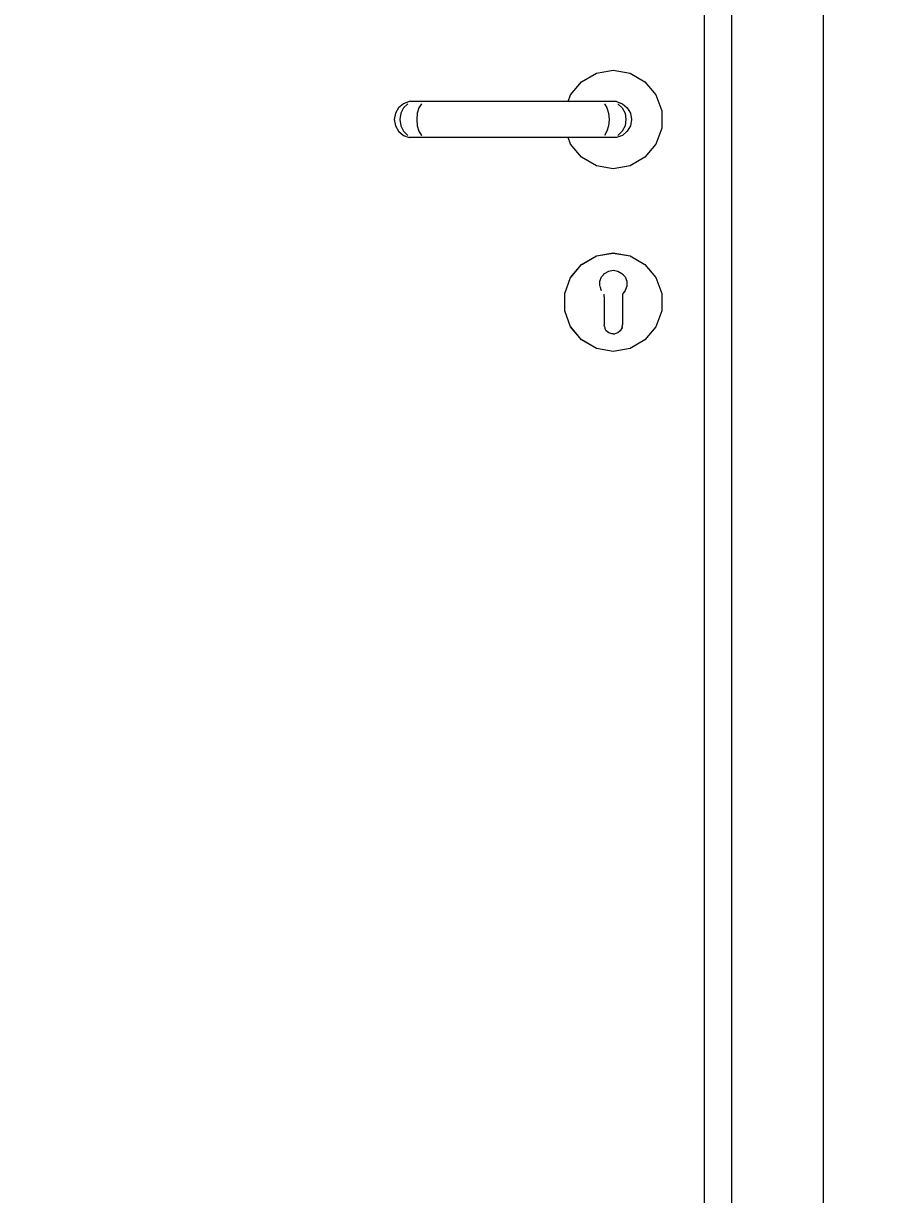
# Model space of a CAD drawing. Header units: millimetres. Extents: x -310 to 171125, y -3027 to 55843.
# Drawn here: x 132584 to 133060, y 24207 to 24848 of the extents above; entities that cross this region are included whole.
import ezdxf

# ---------------------------------------------------------------- set-up
doc = ezdxf.new("R2010")
doc.units = ezdxf.units.MM
doc.header["$MEASUREMENT"] = 0
doc.set_wipeout_variables(frame=1)
doc.linetypes.add('Wipeout_Contour', pattern=[1000, 0, -1000])
doc.layers.add('Dimensioning - General', color=7, linetype='Continuous')
doc.layers.add('Structural - Bearing', color=7, linetype='Continuous')
for name, color, linetype, lineweight, true_color in [('Dimensioning - General_Pen_No__61', 7, 'Continuous', 20, 0x6a6a6a), ('Dimensioning - General_Pen_No__88', 7, 'Continuous', 20, 0xfd4435), ('Structural - Bearing_Pen_No__82', 7, 'Continuous', 20, 0xaaaaaa)]:
    doc.layers.add(name, color=color, linetype=linetype, lineweight=lineweight, true_color=true_color)
doc.layers.get('0').off()
doc.styles.add('GENERATED_STYLE_6', font='calibril.ttf')
doc.dimstyles.new('GENERATED_STYLE__1', dxfattribs={"dimtxt": 195.999997, "dimasz": 106.4, "dimexe": 0.18, "dimexo": 0.0625, "dimgap": 0.09, "dimtad": 1, "dimdec": 0, "dimlfac": 0.1, "dimzin": 0, "dimdsep": 46, "dimtxsty": 'GENERATED_STYLE_6', "dimblk": 'ARROWHEAD_2', "dimblk1": 'ARROWHEAD_2', "dimblk2": 'ARROWHEAD_2', "dimcen": 0.09, "dimse1": 1, "dimse2": 1, "dimclrd": 256, "dimclre": 256, "dimclrt": 256, "dimadec": 0, "dimazin": 0, "dimtfac": 1, "dimtdec": 4, "dimtmove": 0, "dimatfit": 3, "dimfxl": 1, "dimtolj": 1, "dimtzin": 0, "dimarcsym": 0})

# ---------------------------------------------------------------- blocks, each defined once
blk = doc.blocks.new('*D89')
at = {"layer": 'Dimensioning - General_Pen_No__61', "color": 251, "linetype": 'Continuous', "lineweight": 20, "true_color": 0x6a6a6a, "transparency": 16777216}
for p, q in [((134582.88, 26436.02), (134722.88, 26355.19)), ((134757.88, 26395.6), (134547.88, 26395.6)), ((134652.88, 23695.6), (134652.88, 26395.6)), ((134582.88, 23736.02), (134722.88, 23655.19)), ((134757.88, 23695.6), (134547.88, 23695.6))]:
    blk.add_line(p, q, dxfattribs=at)
at = {"layer": 'Dimensioning - General_Pen_No__88', "color": 20, "lineweight": 20, "true_color": 0xfd4435, "transparency": 16777216, "char_height": 196, "attachment_point": 7, "rotation": 90, "style": 'GENERATED_STYLE_6'}
for s, insert in [('\\A1;{\\pql;\\fCalibri Light|b0|i0|c0|p34;20}', (134613.68, 26037.36)), ('\\A1;{\\pql;\\fCalibri Light|b0|i0|c0|p34;270}', (134613.68, 24807.27))]:
    blk.add_mtext(s, dxfattribs=dict(at, insert=insert))
blk = doc.blocks.new('ARROWHEAD_2')
at = {"color": 0, "linetype": 'Continuous', "lineweight": 0}
for p, q in [((-0.3781, -0.655), (0.3781, 0.655)), ((0, 0), (-1, 0))]:
    blk.add_line(p, q, dxfattribs=at)
blk = doc.blocks.new('*D132')
at = {"layer": 'Dimensioning - General_Pen_No__61', "color": 251, "linetype": 'Continuous', "lineweight": 20, "true_color": 0x6a6a6a, "transparency": 16777216}
for p, q in [((135132.88, 26436.02), (135272.88, 26355.19)), ((135307.88, 26395.6), (135097.88, 26395.6)), ((135202.88, 23695.6), (135202.88, 26395.6)), ((135132.88, 23736.02), (135272.88, 23655.19)), ((135307.88, 23695.6), (135097.88, 23695.6))]:
    blk.add_line(p, q, dxfattribs=at)
at = {"layer": 'Dimensioning - General_Pen_No__88', "color": 20, "lineweight": 20, "true_color": 0xfd4435, "transparency": 16777216, "char_height": 196, "attachment_point": 7, "rotation": 90, "style": 'GENERATED_STYLE_6'}
for s, insert in [('\\A1;{\\pql;\\fCalibri Light|b0|i0|c0|p34;20}', (135163.68, 26037.36)), ('\\A1;{\\pql;\\fCalibri Light|b0|i0|c0|p34;270}', (135163.68, 24807.27))]:
    blk.add_mtext(s, dxfattribs=dict(at, insert=insert))
blk = doc.blocks.new('*D158')
at = {"layer": 'Dimensioning - General_Pen_No__61', "color": 251, "linetype": 'Continuous', "lineweight": 20, "true_color": 0x6a6a6a, "transparency": 16777216}
for p, q in [((135682.88, 26636.02), (135822.88, 26555.19)), ((135857.88, 26595.6), (135647.88, 26595.6)), ((135752.88, 23695.6), (135752.88, 26595.6)), ((135682.88, 23736.02), (135822.88, 23655.19)), ((135857.88, 23695.6), (135647.88, 23695.6))]:
    blk.add_line(p, q, dxfattribs=at)
at = {"layer": 'Dimensioning - General_Pen_No__88', "color": 20, "lineweight": 20, "true_color": 0xfd4435, "transparency": 16777216, "insert": (135713.68, 24907.27), "char_height": 196, "attachment_point": 7, "rotation": 90, "style": 'GENERATED_STYLE_6'}
blk.add_mtext('\\A1;{\\pql;\\fCalibri Light|b0|i0|c0|p34;290}', dxfattribs=at)

msp = doc.modelspace()

# ---------------------------------------------------------------- wipeouts: each hides what was drawn before it
at = {"color": 254, "linetype": 'Wipeout_Contour', "lineweight": 0, "ltscale": 541212.51702}
msp.add_wipeout([(133022.21, 23795.6), (133022.21, 25932.6), (132972.21, 25882.6), (132972.21, 23795.6)], dxfattribs=at).dxf.layer = 'Structural - Bearing'
at = {"color": 254, "linetype": 'Wipeout_Contour', "lineweight": 0, "ltscale": 3650470.415742235}
msp.add_wipeout([(132882.5, 24805.45), (132908.94, 24805.45), (132912.21, 24804.26), (132914.87, 24802.03), (132916.6, 24799.02), (132917.21, 24795.6), (132916.6, 24792.18), (132914.87, 24789.18), (132912.21, 24786.94), (132908.94, 24785.76), (132882.5, 24785.76), (132883.83, 24782.1), (132889.85, 24774.92), (132897.97, 24770.23), (132907.21, 24768.6), (132916.44, 24770.23), (132924.56, 24774.92), (132930.59, 24782.1), (132933.8, 24790.92), (132933.8, 24800.29), (132930.59, 24809.1), (132924.56, 24816.29), (132916.44, 24820.98), (132907.21, 24822.6), (132897.97, 24820.98), (132889.85, 24816.29), (132883.83, 24809.1)], dxfattribs=at).dxf.layer = 'Structural - Bearing'
at = {"color": 254, "linetype": 'Wipeout_Contour', "lineweight": 0, "ltscale": 946232.431882}
msp.add_wipeout([(132900.79, 24709.39), (132901.78, 24710.53), (132898.01, 24720.88), (132889.92, 24716.21), (132899.84, 24704.39), (132899.82, 24704.44), (132899.88, 24707)], dxfattribs=at).dxf.layer = 'Structural - Bearing'

# ---------------------------------------------------------------- next in the draw order: linework, layer by layer
at = {"layer": 'Structural - Bearing_Pen_No__82', "color": 253, "linetype": 'Continuous', "lineweight": 20, "true_color": 0xaaaaaa}
for p, q in [((133022.21, 25932.6), (133022.21, 23795.6)), ((132897.97, 24820.98), (132907.21, 24822.6)), ((132907.21, 24822.6), (132916.44, 24820.98)), ((132883.83, 24809.1), (132889.85, 24816.29)), ((132889.85, 24816.29), (132897.97, 24820.98)), ((132916.44, 24820.98), (132924.56, 24816.29)), ((132924.56, 24816.29), (132930.59, 24809.1)), ((132930.59, 24809.1), (132933.8, 24800.29)), ((132933.8, 24800.29), (132933.8, 24790.92)), ((132933.8, 24790.92), (132930.59, 24782.1)), ((132889.85, 24774.92), (132883.83, 24782.1)), ((132930.59, 24782.1), (132924.56, 24774.92)), ((132897.97, 24770.23), (132889.85, 24774.92)), ((132924.56, 24774.92), (132916.44, 24770.23)), ((132907.21, 24768.6), (132897.97, 24770.23)), ((132916.44, 24770.23), (132907.21, 24768.6))]:
    msp.add_line(p, q, dxfattribs=at)

# ---------------------------------------------------------------- next in the draw order: wipeouts: each hides what was drawn before it
at = {"color": 254, "linetype": 'Wipeout_Contour', "lineweight": 0, "ltscale": 541064.863561}
msp.add_wipeout([(132957.21, 25855.6), (132957.21, 23795.6), (132972.21, 23795.6), (132972.21, 25855.6)], dxfattribs=at).dxf.layer = 'Structural - Bearing'
at = {"color": 254, "linetype": 'Wipeout_Contour', "lineweight": 0, "ltscale": 540817.055577}
msp.add_wipeout([(132908.94, 24805.45), (132906.76, 24805.45), (132909.68, 24804.26), (132912.21, 24804.26)], dxfattribs=at).dxf.layer = 'Structural - Bearing'
at = {"color": 254, "linetype": 'Wipeout_Contour', "lineweight": 0, "ltscale": 540832.571771}
msp.add_wipeout([(132914.16, 24795.6), (132913.62, 24792.18), (132916.6, 24792.18), (132917.21, 24795.6)], dxfattribs=at).dxf.layer = 'Structural - Bearing'
at = {"color": 254, "linetype": 'Wipeout_Contour', "lineweight": 0, "ltscale": 811038.213403}
msp.add_wipeout([(132900.63, 24702.02), (132899.84, 24704.39), (132889.92, 24716.21), (132883.91, 24709.05), (132902.21, 24698.49), (132902.21, 24700)], dxfattribs=at).dxf.layer = 'Structural - Bearing'

# ---------------------------------------------------------------- next in the draw order: linework, layer by layer
at = {"layer": 'Structural - Bearing_Pen_No__82', "color": 253, "linetype": 'Continuous', "lineweight": 20, "true_color": 0xaaaaaa}
for p, q in [((132972.21, 23795.6), (132972.21, 25882.6)), ((132957.21, 23795.6), (132957.21, 25867.6))]:
    msp.add_line(p, q, dxfattribs=at)

# ---------------------------------------------------------------- next in the draw order: wipeouts: each hides what was drawn before it
at = {"color": 254, "linetype": 'Wipeout_Contour', "lineweight": 0, "ltscale": 540826.836547}
msp.add_wipeout([(132909.68, 24804.26), (132912.07, 24802.03), (132914.87, 24802.03), (132912.21, 24804.26)], dxfattribs=at).dxf.layer = 'Structural - Bearing'
at = {"color": 254, "linetype": 'Wipeout_Contour', "lineweight": 0, "ltscale": 540825.874349}
msp.add_wipeout([(132913.62, 24792.18), (132912.07, 24789.18), (132914.87, 24789.18), (132916.6, 24792.18)], dxfattribs=at).dxf.layer = 'Structural - Bearing'
at = {"color": 254, "linetype": 'Wipeout_Contour', "lineweight": 0, "ltscale": 811091.73094}
msp.add_wipeout([(132904.69, 24712.59), (132907.21, 24713.03), (132907.21, 24722.5), (132898.01, 24720.88), (132901.78, 24710.53), (132902.46, 24711.33)], dxfattribs=at).dxf.layer = 'Structural - Bearing'

# ---------------------------------------------------------------- next in the draw order: wipeouts: each hides what was drawn before it
at = {"color": 254, "linetype": 'Wipeout_Contour', "lineweight": 0, "ltscale": 540833.098495}
msp.add_wipeout([(132912.07, 24802.03), (132913.62, 24799.02), (132916.6, 24799.02), (132914.87, 24802.03)], dxfattribs=at).dxf.layer = 'Structural - Bearing'
at = {"color": 254, "linetype": 'Wipeout_Contour', "lineweight": 0, "ltscale": 540815.768351}
msp.add_wipeout([(132909.68, 24786.94), (132912.21, 24786.94), (132914.87, 24789.18), (132912.07, 24789.18)], dxfattribs=at).dxf.layer = 'Structural - Bearing'
at = {"color": 254, "linetype": 'Wipeout_Contour', "lineweight": 0, "ltscale": 540692.992684}
msp.add_wipeout([(132889.85, 24716.29), (132889.92, 24716.21), (132898.01, 24720.88), (132897.97, 24720.98)], dxfattribs=at).dxf.layer = 'Structural - Bearing'
at = {"color": 254, "linetype": 'Wipeout_Contour', "lineweight": 0, "ltscale": 811136.010529}
msp.add_wipeout([(132911.95, 24711.33), (132912.64, 24710.53), (132916.41, 24720.88), (132907.21, 24722.5), (132907.21, 24713.03), (132909.73, 24712.59)], dxfattribs=at).dxf.layer = 'Structural - Bearing'

# ---------------------------------------------------------------- next in the draw order: wipeouts: each hides what was drawn before it
at = {"color": 254, "linetype": 'Wipeout_Contour', "lineweight": 0, "ltscale": 540799.189032}
msp.add_wipeout([(132906.76, 24805.45), (132900.61, 24805.45), (132902.3, 24804.26), (132909.68, 24804.26)], dxfattribs=at).dxf.layer = 'Structural - Bearing'
at = {"color": 254, "linetype": 'Wipeout_Contour', "lineweight": 0, "ltscale": 540835.080671}
msp.add_wipeout([(132913.62, 24799.02), (132914.16, 24795.6), (132917.21, 24795.6), (132916.6, 24799.02)], dxfattribs=at).dxf.layer = 'Structural - Bearing'
at = {"color": 254, "linetype": 'Wipeout_Contour', "lineweight": 0, "ltscale": 540803.478156}
msp.add_wipeout([(132912.21, 24786.94), (132909.68, 24786.94), (132906.76, 24785.76), (132908.94, 24785.76)], dxfattribs=at).dxf.layer = 'Structural - Bearing'
at = {"color": 254, "linetype": 'Wipeout_Contour', "lineweight": 0, "ltscale": 540729.360711}
msp.add_wipeout([(132897.97, 24720.98), (132898.01, 24720.88), (132907.21, 24722.5), (132907.21, 24722.6)], dxfattribs=at).dxf.layer = 'Structural - Bearing'
at = {"color": 254, "linetype": 'Wipeout_Contour', "lineweight": 0, "ltscale": 946354.422432}
msp.add_wipeout([(132914.6, 24704.44), (132914.58, 24704.39), (132924.5, 24716.21), (132916.41, 24720.88), (132912.64, 24710.53), (132913.62, 24709.39), (132914.54, 24707)], dxfattribs=at).dxf.layer = 'Structural - Bearing'
at = {"color": 254, "linetype": 'Wipeout_Contour', "lineweight": 0, "ltscale": 540660.891649}
msp.add_wipeout([(132883.83, 24709.1), (132883.91, 24709.05), (132889.92, 24716.21), (132889.85, 24716.29)], dxfattribs=at).dxf.layer = 'Structural - Bearing'

# ---------------------------------------------------------------- next in the draw order: linework, layer by layer
at = {"layer": 'Structural - Bearing_Pen_No__82', "color": 253, "linetype": 'Continuous', "lineweight": 20, "true_color": 0xaaaaaa}
msp.add_line((132889.85, 24716.29), (132897.97, 24720.98), dxfattribs=at)

# ---------------------------------------------------------------- next in the draw order: wipeouts: each hides what was drawn before it
at = {"color": 254, "linetype": 'Wipeout_Contour', "lineweight": 0, "ltscale": 540806.137119}
msp.add_wipeout([(132902.3, 24804.26), (132903.67, 24802.03), (132912.07, 24802.03), (132909.68, 24804.26)], dxfattribs=at).dxf.layer = 'Structural - Bearing'
at = {"color": 254, "linetype": 'Wipeout_Contour', "lineweight": 0, "ltscale": 540808.634781}
msp.add_wipeout([(132914.16, 24795.6), (132904.88, 24795.6), (132904.57, 24792.18), (132913.62, 24792.18)], dxfattribs=at).dxf.layer = 'Structural - Bearing'
at = {"color": 254, "linetype": 'Wipeout_Contour', "lineweight": 0, "ltscale": 540765.616065}
msp.add_wipeout([(132907.21, 24722.6), (132907.21, 24722.5), (132916.41, 24720.88), (132916.44, 24720.98)], dxfattribs=at).dxf.layer = 'Structural - Bearing'
at = {"color": 254, "linetype": 'Wipeout_Contour', "lineweight": 0, "ltscale": 811167.301431}
msp.add_wipeout([(132913.79, 24702.02), (132912.21, 24700), (132912.21, 24698.49), (132930.5, 24709.05), (132924.5, 24716.21), (132914.58, 24704.39)], dxfattribs=at).dxf.layer = 'Structural - Bearing'
at = {"color": 254, "linetype": 'Wipeout_Contour', "lineweight": 0, "ltscale": 540673.35413}
msp.add_wipeout([(132902.21, 24698.49), (132883.91, 24709.05), (132880.72, 24700.28), (132902.21, 24696.49)], dxfattribs=at).dxf.layer = 'Structural - Bearing'

# ---------------------------------------------------------------- next in the draw order: linework, layer by layer
at = {"layer": 'Structural - Bearing_Pen_No__82', "color": 253, "linetype": 'Continuous', "lineweight": 20, "true_color": 0xaaaaaa}
msp.add_line((132897.97, 24720.98), (132907.21, 24722.6), dxfattribs=at)

# ---------------------------------------------------------------- next in the draw order: wipeouts: each hides what was drawn before it
at = {"color": 254, "linetype": 'Wipeout_Contour', "lineweight": 0, "ltscale": 540810.290882}
msp.add_wipeout([(132912.07, 24802.03), (132903.67, 24802.03), (132904.57, 24799.02), (132913.62, 24799.02)], dxfattribs=at).dxf.layer = 'Structural - Bearing'
at = {"color": 254, "linetype": 'Wipeout_Contour', "lineweight": 0, "ltscale": 540803.066434}
msp.add_wipeout([(132913.62, 24792.18), (132904.57, 24792.18), (132903.67, 24789.18), (132912.07, 24789.18)], dxfattribs=at).dxf.layer = 'Structural - Bearing'
at = {"color": 254, "linetype": 'Wipeout_Contour', "lineweight": 0, "ltscale": 540797.372534}
msp.add_wipeout([(132916.44, 24720.98), (132916.41, 24720.88), (132924.5, 24716.21), (132924.56, 24716.29)], dxfattribs=at).dxf.layer = 'Structural - Bearing'
at = {"color": 254, "linetype": 'Wipeout_Contour', "lineweight": 0, "ltscale": 540666.457261}
msp.add_wipeout([(132902.21, 24696.49), (132880.72, 24700.28), (132880.72, 24690.93), (132902.21, 24694.72)], dxfattribs=at).dxf.layer = 'Structural - Bearing'

# ---------------------------------------------------------------- next in the draw order: linework, layer by layer
at = {"layer": 'Structural - Bearing_Pen_No__82', "color": 253, "linetype": 'Continuous', "lineweight": 20, "true_color": 0xaaaaaa}
for p, q in [((132908.94, 24805.45), (132912.21, 24804.26)), ((132907.21, 24722.6), (132916.44, 24720.98))]:
    msp.add_line(p, q, dxfattribs=at)

# ---------------------------------------------------------------- next in the draw order: wipeouts: each hides what was drawn before it
at = {"color": 254, "linetype": 'Wipeout_Contour', "lineweight": 0, "ltscale": 540768.575507}
msp.add_wipeout([(132900.61, 24805.45), (132892.44, 24805.45), (132892.87, 24804.26), (132902.3, 24804.26)], dxfattribs=at).dxf.layer = 'Structural - Bearing'
at = {"color": 254, "linetype": 'Wipeout_Contour', "lineweight": 0, "ltscale": 540811.143791}
msp.add_wipeout([(132913.62, 24799.02), (132904.57, 24799.02), (132904.88, 24795.6), (132914.16, 24795.6)], dxfattribs=at).dxf.layer = 'Structural - Bearing'
at = {"color": 254, "linetype": 'Wipeout_Contour', "lineweight": 0, "ltscale": 540795.068502}
msp.add_wipeout([(132903.67, 24789.18), (132902.3, 24786.94), (132909.68, 24786.94), (132912.07, 24789.18)], dxfattribs=at).dxf.layer = 'Structural - Bearing'
at = {"color": 254, "linetype": 'Wipeout_Contour', "lineweight": 0, "ltscale": 540636.930505}
msp.add_wipeout([(132880.62, 24700.29), (132880.72, 24700.28), (132883.91, 24709.05), (132883.83, 24709.1)], dxfattribs=at).dxf.layer = 'Structural - Bearing'
at = {"color": 254, "linetype": 'Wipeout_Contour', "lineweight": 0, "ltscale": 540665.552124}
msp.add_wipeout([(132902.21, 24694.72), (132880.72, 24690.93), (132883.91, 24682.15), (132902.21, 24692.72)], dxfattribs=at).dxf.layer = 'Structural - Bearing'

# ---------------------------------------------------------------- next in the draw order: linework, layer by layer
at = {"layer": 'Structural - Bearing_Pen_No__82', "color": 253, "linetype": 'Continuous', "lineweight": 20, "true_color": 0xaaaaaa}
for p, q in [((132909.68, 24804.26), (132912.07, 24802.03)), ((132912.21, 24804.26), (132914.87, 24802.03)), ((132912.07, 24802.03), (132913.62, 24799.02)), ((132913.62, 24799.02), (132914.16, 24795.6)), ((132914.87, 24802.03), (132916.6, 24799.02)), ((132916.6, 24799.02), (132917.21, 24795.6)), ((132914.16, 24795.6), (132913.62, 24792.18)), ((132916.6, 24792.18), (132914.87, 24789.18)), ((132917.21, 24795.6), (132916.6, 24792.18)), ((132883.83, 24709.1), (132889.85, 24716.29))]:
    msp.add_line(p, q, dxfattribs=at)

# ---------------------------------------------------------------- next in the draw order: wipeouts: each hides what was drawn before it
at = {"color": 254, "linetype": 'Wipeout_Contour', "lineweight": 0, "ltscale": 540771.069396}
msp.add_wipeout([(132902.3, 24804.26), (132892.87, 24804.26), (132893.22, 24802.03), (132903.67, 24802.03)], dxfattribs=at).dxf.layer = 'Structural - Bearing'
at = {"color": 254, "linetype": 'Wipeout_Contour', "lineweight": 0, "ltscale": 540768.505718}
msp.add_wipeout([(132904.88, 24795.6), (132893.52, 24795.6), (132893.45, 24792.18), (132904.57, 24792.18)], dxfattribs=at).dxf.layer = 'Structural - Bearing'
at = {"color": 254, "linetype": 'Wipeout_Contour', "lineweight": 0, "ltscale": 540785.611164}
msp.add_wipeout([(132900.61, 24785.76), (132906.76, 24785.76), (132909.68, 24786.94), (132902.3, 24786.94)], dxfattribs=at).dxf.layer = 'Structural - Bearing'
at = {"color": 254, "linetype": 'Wipeout_Contour', "lineweight": 0, "ltscale": 540670.527281}
msp.add_wipeout([(132902.21, 24692.72), (132883.91, 24682.15), (132889.92, 24675), (132902.21, 24689.65)], dxfattribs=at).dxf.layer = 'Structural - Bearing'

# ---------------------------------------------------------------- next in the draw order: linework, layer by layer
at = {"layer": 'Structural - Bearing_Pen_No__82', "color": 253, "linetype": 'Continuous', "lineweight": 20, "true_color": 0xaaaaaa}
for p, q in [((132906.76, 24805.45), (132900.61, 24805.45)), ((132908.94, 24805.45), (132906.76, 24805.45)), ((132913.62, 24792.18), (132912.07, 24789.18)), ((132912.21, 24786.94), (132908.94, 24785.76)), ((132912.07, 24789.18), (132909.68, 24786.94)), ((132914.87, 24789.18), (132912.21, 24786.94))]:
    msp.add_line(p, q, dxfattribs=at)

# ---------------------------------------------------------------- next in the draw order: wipeouts: each hides what was drawn before it
at = {"color": 254, "linetype": 'Wipeout_Contour', "lineweight": 0, "ltscale": 540771.917824}
msp.add_wipeout([(132903.67, 24802.03), (132893.22, 24802.03), (132893.45, 24799.02), (132904.57, 24799.02)], dxfattribs=at).dxf.layer = 'Structural - Bearing'
at = {"color": 254, "linetype": 'Wipeout_Contour', "lineweight": 0, "ltscale": 540764.692869}
msp.add_wipeout([(132904.57, 24792.18), (132893.45, 24792.18), (132893.22, 24789.18), (132903.67, 24789.18)], dxfattribs=at).dxf.layer = 'Structural - Bearing'
at = {"color": 254, "linetype": 'Wipeout_Contour', "lineweight": 0, "ltscale": 540624.004627}
msp.add_wipeout([(132880.62, 24690.92), (132880.72, 24690.93), (132880.72, 24700.28), (132880.62, 24700.29)], dxfattribs=at).dxf.layer = 'Structural - Bearing'
at = {"color": 254, "linetype": 'Wipeout_Contour', "lineweight": 0, "ltscale": 675854.535968}
msp.add_wipeout([(132889.92, 24675), (132898.01, 24670.33), (132902.35, 24682.27), (132902.21, 24683.1), (132902.21, 24689.65)], dxfattribs=at).dxf.layer = 'Structural - Bearing'

# ---------------------------------------------------------------- next in the draw order: linework, layer by layer
at = {"layer": 'Structural - Bearing_Pen_No__82', "color": 253, "linetype": 'Continuous', "lineweight": 20, "true_color": 0xaaaaaa}
msp.add_line((132880.62, 24700.29), (132883.83, 24709.1), dxfattribs=at)

# ---------------------------------------------------------------- next in the draw order: wipeouts: each hides what was drawn before it
at = {"color": 254, "linetype": 'Wipeout_Contour', "lineweight": 0, "ltscale": 540592.122795}
msp.add_wipeout([(132892.44, 24805.45), (132811.98, 24805.45), (132811.55, 24804.26), (132892.87, 24804.26)], dxfattribs=at).dxf.layer = 'Structural - Bearing'
at = {"color": 254, "linetype": 'Wipeout_Contour', "lineweight": 0, "ltscale": 540771.014912}
msp.add_wipeout([(132904.57, 24799.02), (132893.45, 24799.02), (132893.52, 24795.6), (132904.88, 24795.6)], dxfattribs=at).dxf.layer = 'Structural - Bearing'
at = {"color": 254, "linetype": 'Wipeout_Contour', "lineweight": 0, "ltscale": 540760.000067}
msp.add_wipeout([(132903.67, 24789.18), (132893.22, 24789.18), (132892.87, 24786.94), (132902.3, 24786.94)], dxfattribs=at).dxf.layer = 'Structural - Bearing'
at = {"color": 254, "linetype": 'Wipeout_Contour', "lineweight": 0, "ltscale": 540623.663142}
msp.add_wipeout([(132883.83, 24682.1), (132883.91, 24682.15), (132880.72, 24690.93), (132880.62, 24690.92)], dxfattribs=at).dxf.layer = 'Structural - Bearing'

# ---------------------------------------------------------------- next in the draw order: linework, layer by layer
at = {"layer": 'Structural - Bearing_Pen_No__82', "color": 253, "linetype": 'Continuous', "lineweight": 20, "true_color": 0xaaaaaa}
for p, q in [((132902.3, 24804.26), (132903.67, 24802.03)), ((132903.67, 24802.03), (132904.57, 24799.02)), ((132904.57, 24799.02), (132904.88, 24795.6)), ((132904.88, 24795.6), (132904.57, 24792.18)), ((132908.94, 24785.76), (132906.76, 24785.76)), ((132880.62, 24690.92), (132880.62, 24700.29))]:
    msp.add_line(p, q, dxfattribs=at)

# ---------------------------------------------------------------- next in the draw order: wipeouts: each hides what was drawn before it
at = {"color": 254, "linetype": 'Wipeout_Contour', "lineweight": 0, "ltscale": 540590.867386}
msp.add_wipeout([(132892.87, 24804.26), (132811.55, 24804.26), (132811.2, 24802.03), (132893.22, 24802.03)], dxfattribs=at).dxf.layer = 'Structural - Bearing'
at = {"color": 254, "linetype": 'Wipeout_Contour', "lineweight": 0, "ltscale": 540584.075122}
msp.add_wipeout([(132893.52, 24795.6), (132810.89, 24795.6), (132810.97, 24792.18), (132893.45, 24792.18)], dxfattribs=at).dxf.layer = 'Structural - Bearing'
at = {"color": 254, "linetype": 'Wipeout_Contour', "lineweight": 0, "ltscale": 540754.996874}
msp.add_wipeout([(132902.3, 24786.94), (132892.87, 24786.94), (132892.44, 24785.76), (132900.61, 24785.76)], dxfattribs=at).dxf.layer = 'Structural - Bearing'
at = {"color": 254, "linetype": 'Wipeout_Contour', "lineweight": 0, "ltscale": 540635.956782}
msp.add_wipeout([(132889.85, 24674.92), (132889.92, 24675), (132883.91, 24682.15), (132883.83, 24682.1)], dxfattribs=at).dxf.layer = 'Structural - Bearing'

# ---------------------------------------------------------------- next in the draw order: linework, layer by layer
at = {"layer": 'Structural - Bearing_Pen_No__82', "color": 253, "linetype": 'Continuous', "lineweight": 20, "true_color": 0xaaaaaa}
for p, q in [((132882.5, 24805.45), (132883.83, 24809.1)), ((132900.61, 24805.45), (132892.44, 24805.45)), ((132904.57, 24792.18), (132903.67, 24789.18)), ((132906.76, 24785.76), (132900.61, 24785.76)), ((132903.67, 24789.18), (132902.3, 24786.94)), ((132883.83, 24682.1), (132880.62, 24690.92))]:
    msp.add_line(p, q, dxfattribs=at)

# ---------------------------------------------------------------- next in the draw order: wipeouts: each hides what was drawn before it
at = {"color": 254, "linetype": 'Wipeout_Contour', "lineweight": 0, "ltscale": 540588.944135}
msp.add_wipeout([(132893.22, 24802.03), (132811.2, 24802.03), (132810.97, 24799.02), (132893.45, 24799.02)], dxfattribs=at).dxf.layer = 'Structural - Bearing'
at = {"color": 254, "linetype": 'Wipeout_Contour', "lineweight": 0, "ltscale": 540581.716737}
msp.add_wipeout([(132893.45, 24792.18), (132810.97, 24792.18), (132811.2, 24789.18), (132893.22, 24789.18)], dxfattribs=at).dxf.layer = 'Structural - Bearing'
at = {"color": 254, "linetype": 'Wipeout_Contour', "lineweight": 0, "ltscale": 540659.399222}
msp.add_wipeout([(132897.97, 24670.23), (132898.01, 24670.33), (132889.92, 24675), (132889.85, 24674.92)], dxfattribs=at).dxf.layer = 'Structural - Bearing'

# ---------------------------------------------------------------- next in the draw order: linework, layer by layer
at = {"layer": 'Structural - Bearing_Pen_No__82', "color": 253, "linetype": 'Continuous', "lineweight": 20, "true_color": 0xaaaaaa}
msp.add_line((132889.85, 24674.92), (132883.83, 24682.1), dxfattribs=at)

# ---------------------------------------------------------------- next in the draw order: wipeouts: each hides what was drawn before it
at = {"color": 254, "linetype": 'Wipeout_Contour', "lineweight": 0, "ltscale": 540415.670672}
msp.add_wipeout([(132811.98, 24805.45), (132803.81, 24805.45), (132802.12, 24804.26), (132811.55, 24804.26)], dxfattribs=at).dxf.layer = 'Structural - Bearing'
at = {"color": 254, "linetype": 'Wipeout_Contour', "lineweight": 0, "ltscale": 540586.58517}
msp.add_wipeout([(132893.45, 24799.02), (132810.97, 24799.02), (132810.89, 24795.6), (132893.52, 24795.6)], dxfattribs=at).dxf.layer = 'Structural - Bearing'
at = {"color": 254, "linetype": 'Wipeout_Contour', "lineweight": 0, "ltscale": 540579.794371}
msp.add_wipeout([(132893.22, 24789.18), (132811.2, 24789.18), (132811.55, 24786.94), (132892.87, 24786.94)], dxfattribs=at).dxf.layer = 'Structural - Bearing'
at = {"color": 254, "linetype": 'Wipeout_Contour', "lineweight": 0, "ltscale": 1081403.406626008}
msp.add_wipeout([(132906.34, 24678.18), (132904.71, 24678.77), (132903.38, 24679.89), (132902.51, 24681.39), (132902.35, 24682.27), (132898.01, 24670.33), (132907.21, 24668.7), (132907.21, 24678.18)], dxfattribs=at).dxf.layer = 'Structural - Bearing'

# ---------------------------------------------------------------- next in the draw order: wipeouts: each hides what was drawn before it
at = {"color": 254, "linetype": 'Wipeout_Contour', "lineweight": 0, "ltscale": 540410.666025}
msp.add_wipeout([(132811.55, 24804.26), (132802.12, 24804.26), (132800.74, 24802.03), (132811.2, 24802.03)], dxfattribs=at).dxf.layer = 'Structural - Bearing'
at = {"color": 254, "linetype": 'Wipeout_Contour', "lineweight": 0, "ltscale": 540399.645241}
msp.add_wipeout([(132810.89, 24795.6), (132799.53, 24795.6), (132799.84, 24792.18), (132810.97, 24792.18)], dxfattribs=at).dxf.layer = 'Structural - Bearing'
at = {"color": 254, "linetype": 'Wipeout_Contour', "lineweight": 0, "ltscale": 540578.539732}
msp.add_wipeout([(132892.87, 24786.94), (132811.55, 24786.94), (132811.98, 24785.76), (132892.44, 24785.76)], dxfattribs=at).dxf.layer = 'Structural - Bearing'
at = {"color": 254, "linetype": 'Wipeout_Contour', "lineweight": 0, "ltscale": 540691.161733}
msp.add_wipeout([(132907.21, 24668.6), (132907.21, 24668.7), (132898.01, 24670.33), (132897.97, 24670.23)], dxfattribs=at).dxf.layer = 'Structural - Bearing'

# ---------------------------------------------------------------- next in the draw order: linework, layer by layer
at = {"layer": 'Structural - Bearing_Pen_No__82', "color": 253, "linetype": 'Continuous', "lineweight": 20, "true_color": 0xaaaaaa}
for p, q in [((132892.44, 24805.45), (132811.98, 24805.45)), ((132883.83, 24782.1), (132882.5, 24785.76)), ((132900.61, 24785.76), (132892.44, 24785.76)), ((132897.97, 24670.23), (132889.85, 24674.92))]:
    msp.add_line(p, q, dxfattribs=at)

# ---------------------------------------------------------------- next in the draw order: wipeouts: each hides what was drawn before it
at = {"color": 254, "linetype": 'Wipeout_Contour', "lineweight": 0, "ltscale": 540405.971138}
msp.add_wipeout([(132811.2, 24802.03), (132800.74, 24802.03), (132799.84, 24799.02), (132810.97, 24799.02)], dxfattribs=at).dxf.layer = 'Structural - Bearing'
at = {"color": 254, "linetype": 'Wipeout_Contour', "lineweight": 0, "ltscale": 540398.741299}
msp.add_wipeout([(132810.97, 24792.18), (132799.84, 24792.18), (132800.74, 24789.18), (132811.2, 24789.18)], dxfattribs=at).dxf.layer = 'Structural - Bearing'
at = {"color": 254, "linetype": 'Wipeout_Contour', "lineweight": 0, "ltscale": 1081456.754278906}
msp.add_wipeout([(132911.91, 24681.39), (132911.04, 24679.89), (132909.71, 24678.77), (132908.08, 24678.18), (132907.21, 24678.18), (132907.21, 24668.7), (132916.41, 24670.33), (132912.06, 24682.27)], dxfattribs=at).dxf.layer = 'Structural - Bearing'

# ---------------------------------------------------------------- next in the draw order: wipeouts: each hides what was drawn before it
at = {"color": 254, "linetype": 'Wipeout_Contour', "lineweight": 0, "ltscale": 540385.057903}
msp.add_wipeout([(132797.66, 24805.45), (132794.73, 24804.26), (132802.12, 24804.26), (132803.81, 24805.45)], dxfattribs=at).dxf.layer = 'Structural - Bearing'
at = {"color": 254, "linetype": 'Wipeout_Contour', "lineweight": 0, "ltscale": 540402.156145}
msp.add_wipeout([(132810.97, 24799.02), (132799.84, 24799.02), (132799.53, 24795.6), (132810.89, 24795.6)], dxfattribs=at).dxf.layer = 'Structural - Bearing'
at = {"color": 254, "linetype": 'Wipeout_Contour', "lineweight": 0, "ltscale": 540399.589323}
msp.add_wipeout([(132811.2, 24789.18), (132800.74, 24789.18), (132802.12, 24786.94), (132811.55, 24786.94)], dxfattribs=at).dxf.layer = 'Structural - Bearing'
at = {"color": 254, "linetype": 'Wipeout_Contour', "lineweight": 0, "ltscale": 540727.419574}
msp.add_wipeout([(132916.44, 24670.23), (132916.41, 24670.33), (132907.21, 24668.7), (132907.21, 24668.6)], dxfattribs=at).dxf.layer = 'Structural - Bearing'

# ---------------------------------------------------------------- next in the draw order: linework, layer by layer
at = {"layer": 'Structural - Bearing_Pen_No__82', "color": 253, "linetype": 'Continuous', "lineweight": 20, "true_color": 0xaaaaaa}
msp.add_line((132907.21, 24668.6), (132897.97, 24670.23), dxfattribs=at)

# ---------------------------------------------------------------- next in the draw order: wipeouts: each hides what was drawn before it
at = {"color": 254, "linetype": 'Wipeout_Contour', "lineweight": 0, "ltscale": 540375.599193}
msp.add_wipeout([(132792.35, 24802.03), (132800.74, 24802.03), (132802.12, 24804.26), (132794.73, 24804.26)], dxfattribs=at).dxf.layer = 'Structural - Bearing'
at = {"color": 254, "linetype": 'Wipeout_Contour', "lineweight": 0, "ltscale": 540359.517231}
msp.add_wipeout([(132799.53, 24795.6), (132790.25, 24795.6), (132790.79, 24792.18), (132799.84, 24792.18)], dxfattribs=at).dxf.layer = 'Structural - Bearing'
at = {"color": 254, "linetype": 'Wipeout_Contour', "lineweight": 0, "ltscale": 540402.083178}
msp.add_wipeout([(132811.55, 24786.94), (132802.12, 24786.94), (132803.81, 24785.76), (132811.98, 24785.76)], dxfattribs=at).dxf.layer = 'Structural - Bearing'
at = {"color": 254, "linetype": 'Wipeout_Contour', "lineweight": 0, "ltscale": 675938.050945}
msp.add_wipeout([(132916.41, 24670.33), (132924.5, 24675), (132912.21, 24689.65), (132912.21, 24683.1), (132912.06, 24682.27)], dxfattribs=at).dxf.layer = 'Structural - Bearing'

# ---------------------------------------------------------------- next in the draw order: linework, layer by layer
at = {"layer": 'Structural - Bearing_Pen_No__82', "color": 253, "linetype": 'Continuous', "lineweight": 20, "true_color": 0xaaaaaa}
for p, q in [((132811.98, 24805.45), (132803.81, 24805.45)), ((132892.44, 24785.76), (132811.98, 24785.76))]:
    msp.add_line(p, q, dxfattribs=at)

# ---------------------------------------------------------------- next in the draw order: wipeouts: each hides what was drawn before it
at = {"color": 254, "linetype": 'Wipeout_Contour', "lineweight": 0, "ltscale": 540367.599077}
msp.add_wipeout([(132800.74, 24802.03), (132792.35, 24802.03), (132790.79, 24799.02), (132799.84, 24799.02)], dxfattribs=at).dxf.layer = 'Structural - Bearing'
at = {"color": 254, "linetype": 'Wipeout_Contour', "lineweight": 0, "ltscale": 540360.368729}
msp.add_wipeout([(132799.84, 24792.18), (132790.79, 24792.18), (132792.35, 24789.18), (132800.74, 24789.18)], dxfattribs=at).dxf.layer = 'Structural - Bearing'
at = {"color": 254, "linetype": 'Wipeout_Contour', "lineweight": 0, "ltscale": 540770.646115}
msp.add_wipeout([(132912.21, 24689.65), (132924.5, 24675), (132930.5, 24682.15), (132912.21, 24692.72)], dxfattribs=at).dxf.layer = 'Structural - Bearing'

# ---------------------------------------------------------------- next in the draw order: wipeouts: each hides what was drawn before it
at = {"color": 254, "linetype": 'Wipeout_Contour', "lineweight": 0, "ltscale": 540367.19186}
msp.add_wipeout([(132797.66, 24805.45), (132795.47, 24805.45), (132792.21, 24804.26), (132794.73, 24804.26)], dxfattribs=at).dxf.layer = 'Structural - Bearing'
at = {"color": 254, "linetype": 'Wipeout_Contour', "lineweight": 0, "ltscale": 540362.028319}
msp.add_wipeout([(132799.84, 24799.02), (132790.79, 24799.02), (132790.25, 24795.6), (132799.53, 24795.6)], dxfattribs=at).dxf.layer = 'Structural - Bearing'
at = {"color": 254, "linetype": 'Wipeout_Contour', "lineweight": 0, "ltscale": 540364.521779}
msp.add_wipeout([(132792.35, 24789.18), (132794.73, 24786.94), (132802.12, 24786.94), (132800.74, 24789.18)], dxfattribs=at).dxf.layer = 'Structural - Bearing'
at = {"color": 254, "linetype": 'Wipeout_Contour', "lineweight": 0, "ltscale": 540783.408244}
msp.add_wipeout([(132912.21, 24692.72), (132930.5, 24682.15), (132933.7, 24690.93), (132912.21, 24694.72)], dxfattribs=at).dxf.layer = 'Structural - Bearing'
at = {"color": 254, "linetype": 'Wipeout_Contour', "lineweight": 0, "ltscale": 540763.78536}
msp.add_wipeout([(132924.56, 24674.92), (132924.5, 24675), (132916.41, 24670.33), (132916.44, 24670.23)], dxfattribs=at).dxf.layer = 'Structural - Bearing'

# ---------------------------------------------------------------- next in the draw order: linework, layer by layer
at = {"layer": 'Structural - Bearing_Pen_No__82', "color": 253, "linetype": 'Continuous', "lineweight": 20, "true_color": 0xaaaaaa}
for p, q in [((132802.12, 24804.26), (132800.74, 24802.03)), ((132799.84, 24799.02), (132799.53, 24795.6)), ((132800.74, 24802.03), (132799.84, 24799.02)), ((132799.53, 24795.6), (132799.84, 24792.18)), ((132916.44, 24670.23), (132907.21, 24668.6))]:
    msp.add_line(p, q, dxfattribs=at)

# ---------------------------------------------------------------- next in the draw order: wipeouts: each hides what was drawn before it
at = {"color": 254, "linetype": 'Wipeout_Contour', "lineweight": 0, "ltscale": 540354.90037}
msp.add_wipeout([(132792.21, 24804.26), (132789.55, 24802.03), (132792.35, 24802.03), (132794.73, 24804.26)], dxfattribs=at).dxf.layer = 'Structural - Bearing'
at = {"color": 254, "linetype": 'Wipeout_Contour', "lineweight": 0, "ltscale": 540335.580969}
msp.add_wipeout([(132787.21, 24795.6), (132787.81, 24792.18), (132790.79, 24792.18), (132790.25, 24795.6)], dxfattribs=at).dxf.layer = 'Structural - Bearing'
at = {"color": 254, "linetype": 'Wipeout_Contour', "lineweight": 0, "ltscale": 540371.469643}
msp.add_wipeout([(132794.73, 24786.94), (132797.66, 24785.76), (132803.81, 24785.76), (132802.12, 24786.94)], dxfattribs=at).dxf.layer = 'Structural - Bearing'
at = {"color": 254, "linetype": 'Wipeout_Contour', "lineweight": 0, "ltscale": 540790.302791}
msp.add_wipeout([(132912.21, 24694.72), (132933.7, 24690.93), (132933.7, 24700.28), (132912.21, 24696.49)], dxfattribs=at).dxf.layer = 'Structural - Bearing'
at = {"color": 254, "linetype": 'Wipeout_Contour', "lineweight": 0, "ltscale": 540795.880478}
msp.add_wipeout([(132930.59, 24682.1), (132930.5, 24682.15), (132924.5, 24675), (132924.56, 24674.92)], dxfattribs=at).dxf.layer = 'Structural - Bearing'

# ---------------------------------------------------------------- next in the draw order: linework, layer by layer
at = {"layer": 'Structural - Bearing_Pen_No__82', "color": 253, "linetype": 'Continuous', "lineweight": 20, "true_color": 0xaaaaaa}
for p, q in [((132797.66, 24805.45), (132795.47, 24805.45)), ((132803.81, 24805.45), (132797.66, 24805.45)), ((132811.98, 24785.76), (132803.81, 24785.76)), ((132924.56, 24674.92), (132916.44, 24670.23))]:
    msp.add_line(p, q, dxfattribs=at)

# ---------------------------------------------------------------- next in the draw order: wipeouts: each hides what was drawn before it
at = {"color": 254, "linetype": 'Wipeout_Contour', "lineweight": 0, "ltscale": 540344.792148}
msp.add_wipeout([(132787.81, 24799.02), (132790.79, 24799.02), (132792.35, 24802.03), (132789.55, 24802.03)], dxfattribs=at).dxf.layer = 'Structural - Bearing'
at = {"color": 254, "linetype": 'Wipeout_Contour', "lineweight": 0, "ltscale": 540337.561498}
msp.add_wipeout([(132790.79, 24792.18), (132787.81, 24792.18), (132789.55, 24789.18), (132792.35, 24789.18)], dxfattribs=at).dxf.layer = 'Structural - Bearing'
at = {"color": 254, "linetype": 'Wipeout_Contour', "lineweight": 0, "ltscale": 540791.207867}
msp.add_wipeout([(132912.21, 24696.49), (132933.7, 24700.28), (132930.5, 24709.05), (132912.21, 24698.49)], dxfattribs=at).dxf.layer = 'Structural - Bearing'
at = {"color": 254, "linetype": 'Wipeout_Contour', "lineweight": 0, "ltscale": 540819.834799}
msp.add_wipeout([(132933.8, 24690.92), (132933.7, 24690.93), (132930.5, 24682.15), (132930.59, 24682.1)], dxfattribs=at).dxf.layer = 'Structural - Bearing'

# ---------------------------------------------------------------- next in the draw order: linework, layer by layer
at = {"layer": 'Structural - Bearing_Pen_No__82', "color": 253, "linetype": 'Continuous', "lineweight": 20, "true_color": 0xaaaaaa}
for p, q in [((132795.47, 24805.45), (132792.21, 24804.26)), ((132930.59, 24682.1), (132924.56, 24674.92))]:
    msp.add_line(p, q, dxfattribs=at)

# ---------------------------------------------------------------- next in the draw order: wipeouts: each hides what was drawn before it
at = {"color": 254, "linetype": 'Wipeout_Contour', "lineweight": 0, "ltscale": 540338.092167}
msp.add_wipeout([(132787.21, 24795.6), (132790.25, 24795.6), (132790.79, 24799.02), (132787.81, 24799.02)], dxfattribs=at).dxf.layer = 'Structural - Bearing'
at = {"color": 254, "linetype": 'Wipeout_Contour', "lineweight": 0, "ltscale": 540343.822534}
msp.add_wipeout([(132792.35, 24789.18), (132789.55, 24789.18), (132792.21, 24786.94), (132794.73, 24786.94)], dxfattribs=at).dxf.layer = 'Structural - Bearing'
at = {"color": 254, "linetype": 'Wipeout_Contour', "lineweight": 0, "ltscale": 3649936.374351562}
msp.add_wipeout([(132899.82, 24704.44), (132900.63, 24702.02), (132902.21, 24700), (132902.21, 24683.1), (132902.51, 24681.39), (132903.38, 24679.89), (132904.71, 24678.77), (132906.34, 24678.18), (132908.08, 24678.18), (132909.71, 24678.77), (132911.04, 24679.89), (132911.91, 24681.39), (132912.21, 24683.1), (132912.21, 24700), (132913.79, 24702.02), (132914.58, 24704.39), (132914.6, 24704.44), (132914.54, 24707), (132913.62, 24709.39), (132912.64, 24710.53), (132911.95, 24711.33), (132909.73, 24712.59), (132907.21, 24713.03), (132904.69, 24712.59), (132902.46, 24711.33), (132900.79, 24709.39), (132899.88, 24707)], dxfattribs=at).dxf.layer = 'Structural - Bearing'
at = {"color": 254, "linetype": 'Wipeout_Contour', "lineweight": 0, "ltscale": 540820.808195}
msp.add_wipeout([(132924.56, 24716.29), (132924.5, 24716.21), (132930.5, 24709.05), (132930.59, 24709.1)], dxfattribs=at).dxf.layer = 'Structural - Bearing'
at = {"color": 254, "linetype": 'Wipeout_Contour', "lineweight": 0, "ltscale": 540832.756114}
msp.add_wipeout([(132933.8, 24700.29), (132933.7, 24700.28), (132933.7, 24690.93), (132933.8, 24690.92)], dxfattribs=at).dxf.layer = 'Structural - Bearing'

# ---------------------------------------------------------------- next in the draw order: linework, layer by layer
at = {"layer": 'Structural - Bearing_Pen_No__82', "color": 253, "linetype": 'Continuous', "lineweight": 20, "true_color": 0xaaaaaa}
for p, q in [((132792.21, 24804.26), (132789.55, 24802.03)), ((132794.73, 24804.26), (132792.35, 24802.03)), ((132787.81, 24799.02), (132787.21, 24795.6)), ((132789.55, 24802.03), (132787.81, 24799.02)), ((132790.79, 24799.02), (132790.25, 24795.6)), ((132792.35, 24802.03), (132790.79, 24799.02)), ((132787.21, 24795.6), (132787.81, 24792.18)), ((132790.25, 24795.6), (132790.79, 24792.18)), ((132916.44, 24720.98), (132924.56, 24716.29)), ((132904.69, 24712.59), (132907.21, 24713.03)), ((132907.21, 24713.03), (132909.73, 24712.59)), ((132899.82, 24704.44), (132899.88, 24707)), ((132899.88, 24707), (132900.79, 24709.39)), ((132900.79, 24709.39), (132901.78, 24710.53)), ((132901.78, 24710.53), (132902.46, 24711.33)), ((132902.46, 24711.33), (132904.69, 24712.59)), ((132909.73, 24712.59), (132911.95, 24711.33)), ((132911.95, 24711.33), (132912.64, 24710.53)), ((132912.64, 24710.53), (132913.62, 24709.39)), ((132913.62, 24709.39), (132914.54, 24707)), ((132914.54, 24707), (132914.6, 24704.44)), ((132899.84, 24704.39), (132900.63, 24702.02)), ((132902.21, 24698.49), (132902.21, 24700)), ((132913.79, 24702.02), (132912.21, 24700)), ((132912.21, 24700), (132912.21, 24698.49)), ((132914.58, 24704.39), (132913.79, 24702.02)), ((132902.21, 24698.49), (132902.21, 24696.49)), ((132902.21, 24696.49), (132902.21, 24694.72)), ((132902.21, 24694.72), (132902.21, 24692.72)), ((132912.21, 24698.49), (132912.21, 24696.49)), ((132912.21, 24696.49), (132912.21, 24694.72)), ((132912.21, 24694.72), (132912.21, 24692.72)), ((132902.21, 24692.72), (132902.21, 24689.65)), ((132902.21, 24689.65), (132902.21, 24683.1)), ((132912.21, 24692.72), (132912.21, 24689.65)), ((132912.21, 24689.65), (132912.21, 24683.1)), ((132933.8, 24690.92), (132930.59, 24682.1)), ((132902.35, 24682.27), (132902.21, 24683.1)), ((132902.35, 24682.27), (132902.51, 24681.39)), ((132903.38, 24679.89), (132902.51, 24681.39)), ((132911.91, 24681.39), (132911.04, 24679.89)), ((132912.06, 24682.27), (132911.91, 24681.39)), ((132912.06, 24682.27), (132912.21, 24683.1)), ((132904.71, 24678.77), (132903.38, 24679.89)), ((132906.34, 24678.18), (132904.71, 24678.77)), ((132907.21, 24678.18), (132906.34, 24678.18)), ((132907.21, 24678.18), (132908.08, 24678.18)), ((132909.71, 24678.77), (132908.08, 24678.18)), ((132911.04, 24679.89), (132909.71, 24678.77))]:
    msp.add_line(p, q, dxfattribs=at)

# ---------------------------------------------------------------- next in the draw order: wipeouts: each hides what was drawn before it
at = {"color": 254, "linetype": 'Wipeout_Contour', "lineweight": 0, "ltscale": 540353.603151}
msp.add_wipeout([(132794.73, 24786.94), (132792.21, 24786.94), (132795.47, 24785.76), (132797.66, 24785.76)], dxfattribs=at).dxf.layer = 'Structural - Bearing'
at = {"color": 254, "linetype": 'Wipeout_Contour', "lineweight": 0, "ltscale": 540833.097493}
msp.add_wipeout([(132930.59, 24709.1), (132930.5, 24709.05), (132933.7, 24700.28), (132933.8, 24700.29)], dxfattribs=at).dxf.layer = 'Structural - Bearing'

# ---------------------------------------------------------------- next in the draw order: linework, layer by layer
at = {"layer": 'Structural - Bearing_Pen_No__82', "color": 253, "linetype": 'Continuous', "lineweight": 20, "true_color": 0xaaaaaa}
for p, q in [((132787.81, 24792.18), (132789.55, 24789.18)), ((132790.79, 24792.18), (132792.35, 24789.18)), ((132799.84, 24792.18), (132800.74, 24789.18)), ((132789.55, 24789.18), (132792.21, 24786.94)), ((132792.21, 24786.94), (132795.47, 24785.76)), ((132792.35, 24789.18), (132794.73, 24786.94)), ((132797.66, 24785.76), (132795.47, 24785.76)), ((132803.81, 24785.76), (132797.66, 24785.76)), ((132800.74, 24789.18), (132802.12, 24786.94)), ((132924.56, 24716.29), (132930.59, 24709.1)), ((132930.59, 24709.1), (132933.8, 24700.29)), ((132933.8, 24700.29), (132933.8, 24690.92))]:
    msp.add_line(p, q, dxfattribs=at)

# ---------------------------------------------------------------- next in the draw order: dimensions: what is measured, and where the dimension line sits
at = {"layer": 'Dimensioning - General', "color": 251, "linetype": 'Continuous', "lineweight": 20, "true_color": 0x6a6a6a}
for base, p1, p2, picture, middle in [((135752.88, 26595.6), (109593.21, 23695.6), (109287.51, 26595.6), '*D158', (135615.68, 25131.4)), ((135202.88, 26395.6), (106843.51, 23695.6), (106843.51, 26395.6), '*D132', (135065.68, 25031.4)), ((134652.88, 26395.6), (107357.89, 23695.6), (107313.28, 26395.6), '*D89', (134515.68, 25031.4))]:
    dim = msp.add_linear_dim(base=base, p1=p1, p2=p2, angle=90, dimstyle='GENERATED_STYLE__1', dxfattribs=at)
    dim.commit()
    dim.dimension.update_dxf_attribs({"geometry": picture, "text_midpoint": middle, "dimtype": 160, "text_rotation": 90})

doc.saveas('drawing.dxf')
